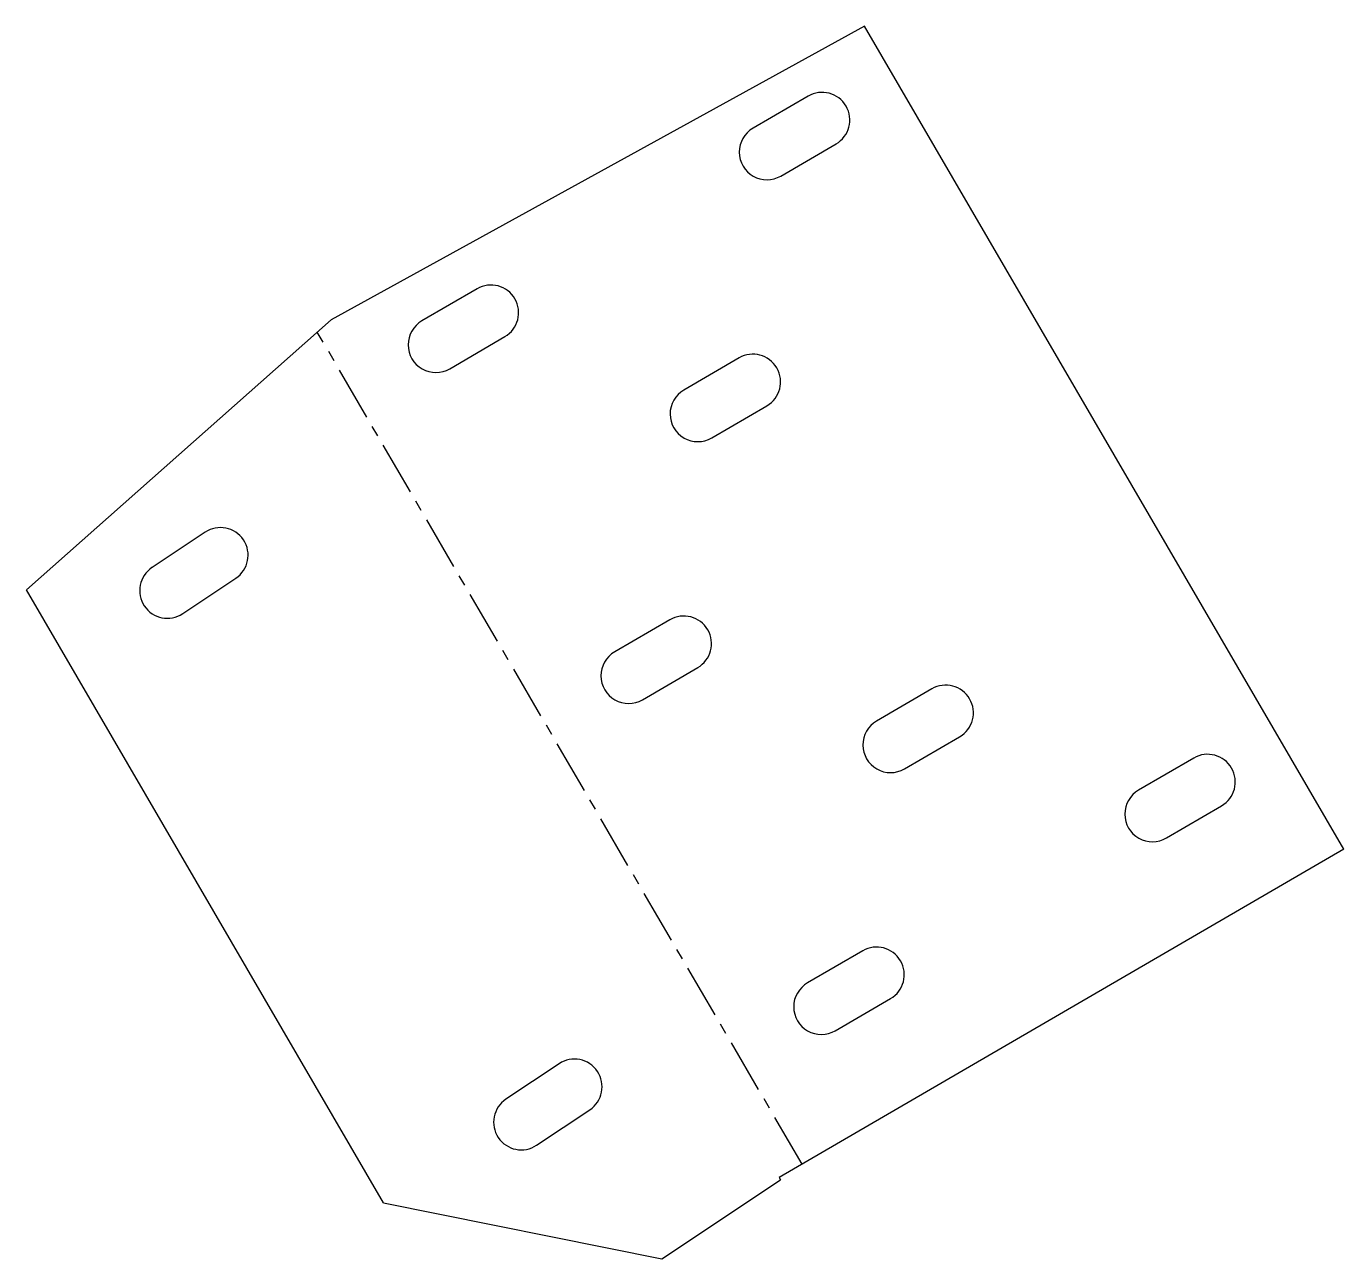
# Model space of a CAD drawing. Header units: millimetres. Extents: x -3682 to -3373, y 4598 to 4888.
import ezdxf

# ---------------------------------------------------------------- set-up
doc = ezdxf.new("R2010")
doc.units = ezdxf.units.MM
doc.linetypes.add('CENTERX2', pattern=[20.32, 12.7, -2.54, 2.54, -2.54])

msp = doc.modelspace()

# ---------------------------------------------------------------- linework, layer by layer
at = {"color": 7, "linetype": 'Continuous', "lineweight": 25}
for p, q in [((-3485.41, 4887.88), (-3610.72, 4818.89)), ((-3372.84, 4694.54), (-3485.41, 4887.88)), ((-3498.63, 4871.48), (-3511.59, 4863.93)), ((-3505.05, 4852.7), (-3492.09, 4860.25)), ((-3576.41, 4826.19), (-3589.37, 4818.65)), ((-3682.29, 4755.49), (-3610.72, 4818.89)), ((-3582.83, 4807.41), (-3569.87, 4814.96)), ((-3514.88, 4809.95), (-3527.84, 4802.4)), ((-3521.3, 4791.17), (-3508.33, 4798.72)), ((-3640.29, 4769), (-3652.77, 4760.68)), ((-3645.57, 4749.86), (-3633.08, 4758.18)), ((-3598.39, 4611.39), (-3682.29, 4755.49)), ((-3531.12, 4748.42), (-3544.08, 4740.87)), ((-3537.54, 4729.64), (-3524.58, 4737.18)), ((-3469.59, 4732.17), (-3482.55, 4724.63)), ((-3476.01, 4713.39), (-3463.05, 4720.94)), ((-3408.06, 4715.93), (-3421.02, 4708.38)), ((-3414.48, 4697.15), (-3401.52, 4704.69)), ((-3372.84, 4694.54), (-3505.43, 4617.35)), ((-3485.83, 4670.64), (-3498.8, 4663.09)), ((-3492.26, 4651.86), (-3479.29, 4659.41)), ((-3557.15, 4644.09), (-3569.63, 4635.77)), ((-3562.42, 4624.96), (-3549.94, 4633.27)), ((-3505.43, 4617.35), (-3505.14, 4616.85)), ((-3533.01, 4598.29), (-3505.14, 4616.85)), ((-3598.39, 4611.39), (-3533.01, 4598.29))]:
    msp.add_line(p, q, dxfattribs=at)
at = {"color": 7, "linetype": 'CENTERX2'}
msp.add_line((-3500.06, 4620.47), (-3613.94, 4816.04), dxfattribs=at)
at = {"color": 7, "linetype": 'Continuous', "lineweight": 25}
for centre, start, end in [((-3495.36, 4865.86), 300.211, 120.211), ((-3508.32, 4858.32), 120.211, 300.211), ((-3573.14, 4820.58), 300.211, 120.211), ((-3586.1, 4813.03), 120.211, 300.211), ((-3511.61, 4804.33), 300.211, 120.211), ((-3524.57, 4796.78), 120.211, 300.211), ((-3636.69, 4763.59), 303.6781, 123.6781), ((-3649.17, 4755.27), 123.6781, 303.6781), ((-3527.85, 4742.8), 300.211, 120.211), ((-3540.81, 4735.25), 120.211, 300.211), ((-3466.32, 4726.56), 300.211, 120.211), ((-3479.28, 4719.01), 120.211, 300.211), ((-3404.79, 4710.31), 300.211, 120.211), ((-3417.75, 4702.76), 120.211, 300.211), ((-3482.56, 4665.03), 300.211, 120.211), ((-3495.53, 4657.48), 120.211, 300.211), ((-3553.54, 4638.68), 303.6781, 123.6781), ((-3566.02, 4630.36), 123.6781, 303.6781)]:
    msp.add_arc(centre, 6.5, start, end, dxfattribs=at)

doc.saveas('drawing.dxf')
